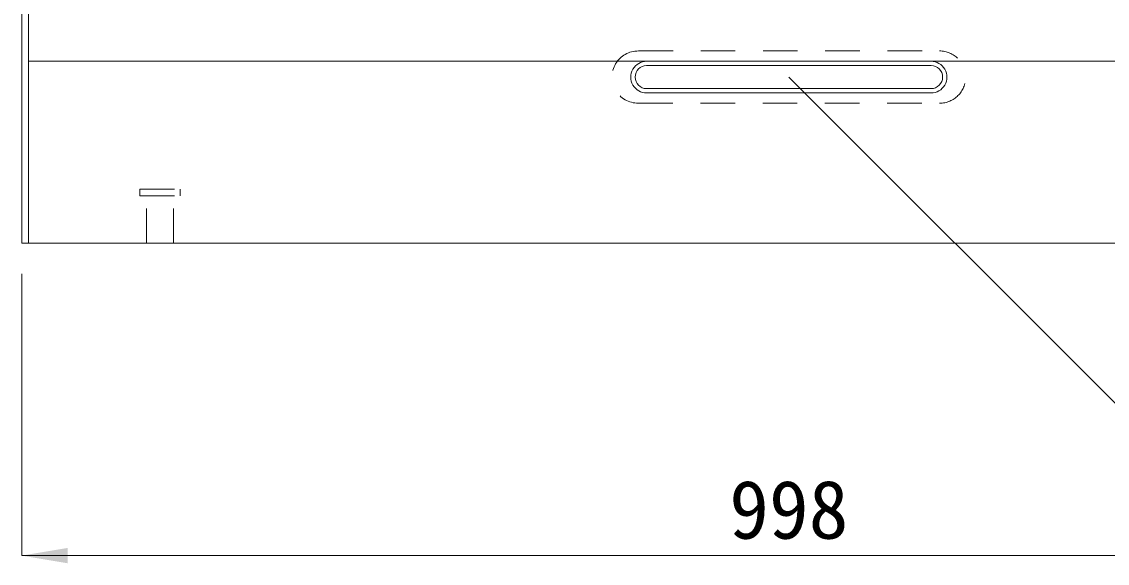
# Model space of a CAD drawing. Units: millimetres, scale not verified. Extents: x -44570 to -19804, y 69050 to 91573.
# Drawn here: x -38594 to -37888, y 85312 to 85664 of the extents above; entities that cross this region are included whole.
import ezdxf
from ezdxf.enums import TextEntityAlignment as Align

# ---------------------------------------------------------------- set-up
doc = ezdxf.new("R2010")
doc.units = ezdxf.units.MM
doc.header["$LTSCALE"] = 30
doc.linetypes.add('USER1', pattern=[1.35, 0.75, -0.6])
for name, color, linetype, lineweight in [('寸法線', 7, 'Continuous', 9), ('本体', 2, 'Continuous', 9), ('ｲﾝｻｰﾄ', 3, 'USER1', 5)]:
    doc.layers.add(name, color=color, linetype=linetype, lineweight=lineweight)
doc.styles.add('ＭＳ ゴシック', font='')
doc.styles.get('ＭＳ ゴシック').set_extended_font_data('MS Gothic')

# ---------------------------------------------------------------- blocks, each defined once
blk = doc.blocks.new('filled_arrow')
at = {"color": 0, "linetype": 'Continuous', "lineweight": -2}
blk.add_solid([(7.5, 1.25), (0, 0), (7.5, -1.25)], dxfattribs=at)

msp = doc.modelspace()

# ---------------------------------------------------------------- linework, layer by layer
at = {"layer": '寸法線'}
for p, q in [((-38594.31, 85500.08), (-38594.31, 85316.74)), ((-38594.31, 85316.74), (-37596.31, 85316.74))]:
    msp.add_line(p, q, dxfattribs=at)
msp.add_lwpolyline([(-38095.22, 85628.01), (-37879.37, 85412.16), (-37397.03, 85412.16)], dxfattribs=at)
at = {"layer": '本体', "lineweight": 20}
for q in [(-38594.31, 85950.08), (-37596.31, 85520.08)]:
    msp.add_line((-38594.31, 85520.08), q, dxfattribs=at)
at = {"layer": '本体', "lineweight": 5}
msp.add_line((-38589.81, 85837.58), (-38589.81, 85520.08), dxfattribs=at)
at = {"layer": '本体', "color": 4, "linetype": 'USER1', "lineweight": 5}
for p, q in [((-38193.12, 85645.01), (-37997.31, 85645.01)), ((-38193.31, 85611.01), (-37997.31, 85611.01))]:
    msp.add_line(p, q, dxfattribs=at)
at = {"layer": '本体'}
msp.add_line((-38589.81, 85638.32), (-37600.81, 85638.32), dxfattribs=at)
at = {"layer": '本体', "color": 4, "lineweight": 5}
for p, q in [((-38187.81, 85638.32), (-38002.81, 85638.32)), ((-38187.81, 85635.51), (-38002.81, 85635.51)), ((-38187.81, 85620.51), (-38002.81, 85620.51)), ((-38187.81, 85617.69), (-38002.81, 85617.69))]:
    msp.add_line(p, q, dxfattribs=at)
at = {"layer": '本体', "color": 4, "linetype": 'USER1', "lineweight": 5}
for centre, start, end in [((-38193.31, 85628.01), 89.36683, 270), ((-37997.31, 85628.01), 270, 90)]:
    msp.add_arc(centre, 17, start, end, dxfattribs=at)
at = {"layer": '本体', "color": 4, "lineweight": 5}
for centre, radius, start, end in [((-38187.81, 85628.01), 10.31, 89.99905, 270.00095), ((-38187.81, 85628.01), 7.5, 90, 270), ((-38002.81, 85628.01), 10.31, 269.99905, 90.00095), ((-38002.81, 85628.01), 7.5, 270, 90)]:
    msp.add_arc(centre, radius, start, end, dxfattribs=at)
at = {"layer": 'ｲﾝｻｰﾄ'}
for p, q in [((-38517.43, 85550.71), (-38517.43, 85555.08)), ((-38517.43, 85555.08), (-38491.18, 85555.08)), ((-38517.43, 85550.71), (-38491.18, 85550.71)), ((-38513.06, 85520.08), (-38513.06, 85550.71)), ((-38495.56, 85520.08), (-38495.56, 85550.71)), ((-38491.18, 85550.71), (-38491.18, 85555.08))]:
    msp.add_line(p, q, dxfattribs=at)

# ---------------------------------------------------------------- block references
at = {"layer": '寸法線', "xscale": 0.133, "yscale": 0.133, "rotation": 315}
msp.add_blockref('filled_arrow', (-38095.22, 85628.01), dxfattribs=at)
at = {"layer": '寸法線', "xscale": 4, "yscale": 4}
msp.add_blockref('filled_arrow', (-38594.31, 85316.74), dxfattribs=at)

# ---------------------------------------------------------------- texts
at = {"layer": '寸法線', "style": 'ＭＳ ゴシック'}
msp.add_text('998', height=37.98, dxfattribs=at).set_placement((-38095.31, 85346.74), align=Align.MIDDLE_CENTER)

doc.saveas('drawing.dxf')
